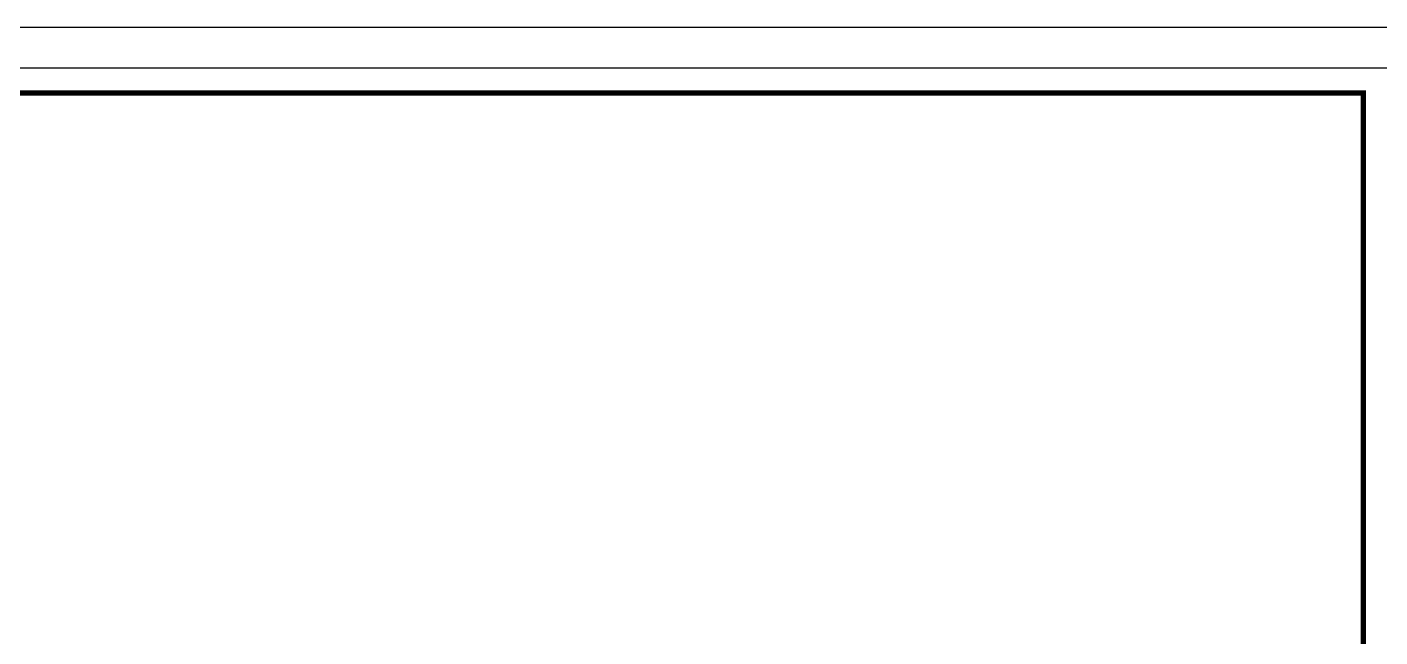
# Model space of a CAD drawing. Header units: inches. Extents: x 442278 to 842836, y -356313 to 59457.
# Drawn here: x 482833 to 493811, y -29450 to -24503 of the extents above; entities that cross this region are included whole.
import ezdxf
from ezdxf.enums import TextEntityAlignment as Align

# ---------------------------------------------------------------- set-up
doc = ezdxf.new("R2010")
doc.units = ezdxf.units.IN
doc.header["$LTSCALE"] = 250
doc.header["$MEASUREMENT"] = 0
for name, color, linetype in [('3', 9, 'Continuous'), ('gsgsdfg', 31, 'Continuous'), ('LA.DIM', 251, 'Continuous'), ('NETTHAY', 8, 'Continuous'), ('NTHAY', 8, 'Continuous')]:
    doc.layers.add(name, color=color, linetype=linetype)
doc.styles.add('VnAvantH', font='', dxfattribs={"width": 0.7})
doc.styles.get('VnAvantH').set_extended_font_data('.VnAvantH')

# ---------------------------------------------------------------- blocks, each defined once
blk = doc.blocks.new('KHUNG CHUAN SEICO')
at = {"layer": 'DEFPOINTS', "lineweight": -3, "ltscale": 2000}
blk.add_lwpolyline([(0, 397.16), (572.13, 397.16), (572.13, 0), (0, 0)], close=True, dxfattribs=at)
at = {"layer": 'gsgsdfg'}
blk.add_lwpolyline([(0, 397.16), (572.13, 397.16), (572.13, 0), (0, 0)], close=True, dxfattribs=at)
blk.add_lwpolyline([(0, 397.16), (572.13, 397.16), (572.13, 0), (0, 0)], close=True, dxfattribs=at)
at = {"layer": 'NETTHAY', "ltscale": 0.5, "const_width": 0.743}
blk.add_lwpolyline([(26.26, 388.15), (460.75, 388.15), (460.75, 7.88), (26.26, 7.88), (26.26, 388.51)], dxfattribs=at)
at = {"layer": 'NTHAY', "lineweight": -3, "ltscale": 2000}
blk.add_lwpolyline([(24.06, 391.61), (565.91, 391.61), (565.91, 5.55), (24.06, 5.55)], close=True, dxfattribs=at)
at = {"layer": '3', "ltscale": 0.5, "style": 'VnAvantH'}
for tag, height, p in [('DRAWING1', 4.75, (514.01, 46.77)), ('DRAWING2', 4.75, (514.07, 36.02)), ('DATE', 2.5, (477.02, 18.64))]:
    blk.add_attdef(tag, text='', height=height, dxfattribs=at).set_placement(p, align=Align.CENTER)

msp = doc.modelspace()

# ---------------------------------------------------------------- block references
at = {"layer": 'LA.DIM', "xscale": 59.35300561240523, "yscale": 59.35300561205079, "zscale": 59.35300561188299}
msp.add_blockref('KHUNG CHUAN SEICO', (466328.24, -48075.44), dxfattribs=at)

doc.saveas('drawing.dxf')
